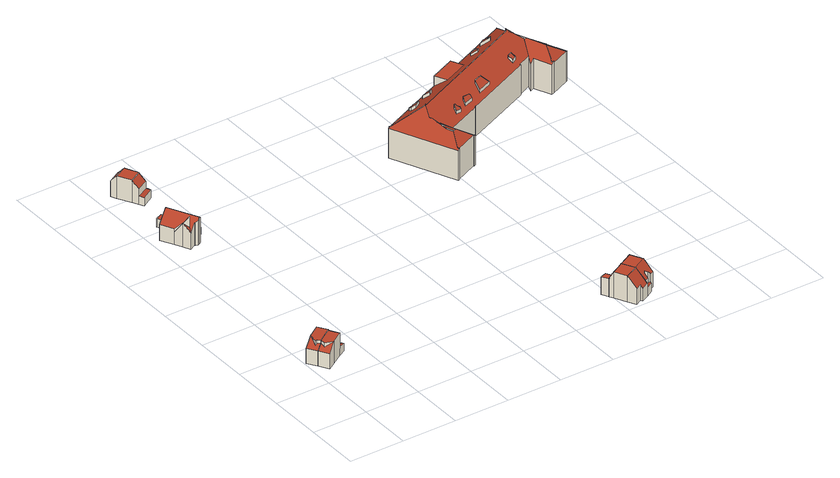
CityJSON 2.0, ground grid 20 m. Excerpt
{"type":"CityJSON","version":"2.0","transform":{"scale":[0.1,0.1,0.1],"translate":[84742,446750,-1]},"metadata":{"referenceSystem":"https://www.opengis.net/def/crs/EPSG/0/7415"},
"CityObjects":{
"building1":{"type":"Building","attributes":{"b3_dak_type":"slanted","b3_h_dak_50p":7.68,"b3_h_dak_70p":7.88,"b3_h_dak_max":8,"b3_h_dak_min":2.3,"b3_h_maaiveld":-0.388,"b3_kas_warenhuis":false,"b3_mutatie_ahn3_ahn4":false,"b3_reconstructie_onvolledig":false,"b3_rmse_lod12":2.81,"b3_rmse_lod13":0.837,"b3_rmse_lod22":0.0905,"b3_val3dity_lod12":"[]","b3_val3dity_lod13":"[]","b3_val3dity_lod22":"[]","b3_volume_lod12":368.1,"b3_volume_lod13":308.81,"b3_volume_lod22":290.85,"geconstateerd":false,"oorspronkelijkbouwjaar":1892,"status":"Pand in gebruik"},"children":["building1-1"]},
"building1-1":{"type":"BuildingPart","parents":["building1"],"geometry":[{"type":"Solid","lod":"2.2","boundaries":[[[[0,1,2,3,4,5,6,7]],[[8,4,3,9]],[[10,11,1,0,12,13]],[[14,7,6,15]],[[9,3,2,16]],[[16,2,1,11]],[[12,0,7,14]],[[13,12,17,18]],[[15,6,5,19]],[[18,17,19,20]],[[20,19,5,4,8,21]],[[21,8,11,10]],[[19,17,12,14,15]],[[8,9,16,11]],[[21,10,13,18,20]]]],"semantics":{"surfaces":[{"type":"GroundSurface"},{"type":"WallSurface","on_footprint_edge":true},{"type":"WallSurface","on_footprint_edge":false},{"type":"RoofSurface"}],"values":[[0,1,1,1,1,1,1,2,1,2,1,2,3,3,3]]}}]},
"building2":{"type":"Building","attributes":{"b3_dak_type":"slanted","b3_h_dak_50p":6.39,"b3_h_dak_70p":7.89,"b3_h_dak_max":8.02,"b3_h_dak_min":2.17,"b3_h_maaiveld":-0.372,"b3_kas_warenhuis":false,"b3_mutatie_ahn3_ahn4":false,"b3_reconstructie_onvolledig":false,"b3_rmse_lod12":3.55,"b3_rmse_lod13":0.814,"b3_rmse_lod22":0.0919,"b3_val3dity_lod12":"[]","b3_val3dity_lod13":"[]","b3_val3dity_lod22":"[]","b3_volume_lod12":441.02,"b3_volume_lod13":338.02,"b3_volume_lod22":319.99,"geconstateerd":false,"oorspronkelijkbouwjaar":1892,"status":"Pand in gebruik"},"children":["building2-1"]},
"building2-1":{"type":"BuildingPart","parents":["building2"],"geometry":[{"type":"Solid","lod":"2.2","boundaries":[[[[22,23,24,25,26,2,27,1,28,7,29,30]],[[31,32,28,1,10]],[[14,7,28,32]],[[33,23,22,34]],[[35,36,34,37]],[[38,29,7,14]],[[39,2,26,40]],[[40,26,25,41]],[[41,25,24,42]],[[42,24,23,33]],[[10,1,27,36,35]],[[37,34,22,30,43]],[[43,44,45]],[[43,30,29,38]],[[36,27,2,39]],[[46,47,32,31]],[[45,44,47,46]],[[47,44,43,38,14,32]],[[36,39,40,41,42,33,34]],[[45,46,31,10,35,37,43]]]],"semantics":{"surfaces":[{"type":"GroundSurface"},{"type":"WallSurface","on_footprint_edge":true},{"type":"WallSurface","on_footprint_edge":false},{"type":"RoofSurface"}],"values":[[0,1,1,1,2,1,1,1,1,1,1,1,2,1,1,2,2,3,3,3]]}}]},
"building3":{"type":"Building","attributes":{"b3_dak_type":"slanted","b3_h_dak_50p":7.41,"b3_h_dak_70p":8.37,"b3_h_dak_max":9.85,"b3_h_dak_min":2.28,"b3_h_maaiveld":-0.173,"b3_kas_warenhuis":false,"b3_mutatie_ahn3_ahn4":false,"b3_reconstructie_onvolledig":false,"b3_rmse_lod12":3.4,"b3_rmse_lod13":0.963,"b3_rmse_lod22":0.385,"b3_val3dity_lod12":"[]","b3_val3dity_lod13":"[]","b3_val3dity_lod22":"[]","b3_volume_lod12":949.04,"b3_volume_lod13":770.71,"b3_volume_lod22":716.74,"geconstateerd":false,"oorspronkelijkbouwjaar":1913,"status":"Pand in gebruik"},"children":["building3-1"]},
"building3-1":{"type":"BuildingPart","parents":["building3"],"geometry":[{"type":"Solid","lod":"2.2","boundaries":[[[[48,49,50,51,52,53,54,55,56,57,58,59,60,61,62,63,64,65,66,67,68,69]],[[70,52,51,71]],[[72,49,48,73]],[[73,48,69,74]],[[75,58,57,76]],[[76,57,56,77]],[[78,50,49,72]],[[79,68,67,80]],[[81,66,65,82]],[[80,67,66,81]],[[82,65,64,83]],[[83,64,63,84]],[[85,86,87,88]],[[88,87,89,90]],[[84,63,62,91,92]],[[93,59,58,75]],[[91,62,61,94]],[[86,95,96,97]],[[97,96,60,59,93]],[[94,61,60,96]],[[71,51,50,78,98]],[[98,78,99,100]],[[92,91,95,86,85]],[[100,101,70]],[[102,103,104]],[[105,106,104]],[[106,53,52,70]],[[101,100,99,103,102]],[[77,56,55,107]],[[108,54,53,106,105]],[[90,89,107,109]],[[109,107,55,54,108]],[[74,69,68,79]],[[95,91,94,96]],[[100,70,71,98]],[[101,102,104,106,70]],[[107,89,87,86,97,93,75,76,77]],[[79,90,109,108,105,104,103,99,78,72,73,74]],[[90,79,80,81,82,83,84,92,85,88]]]],"semantics":{"surfaces":[{"type":"GroundSurface"},{"type":"WallSurface","on_footprint_edge":true},{"type":"WallSurface","on_footprint_edge":false},{"type":"RoofSurface"}],"values":[[0,1,1,1,1,1,1,1,1,1,1,1,2,2,1,1,1,2,1,1,1,2,2,2,2,2,1,2,1,1,2,1,1,3,3,3,3,3,3]]}}]},
"building4":{"type":"Building","attributes":{"b3_dak_type":"slanted","b3_h_dak_50p":7.95,"b3_h_dak_70p":8.3,"b3_h_dak_max":8.53,"b3_h_dak_min":2.98,"b3_h_maaiveld":0.041,"b3_kas_warenhuis":false,"b3_mutatie_ahn3_ahn4":false,"b3_reconstructie_onvolledig":false,"b3_rmse_lod12":2.16,"b3_rmse_lod13":0.976,"b3_rmse_lod22":0.0305,"b3_val3dity_lod12":"[]","b3_val3dity_lod13":"[]","b3_val3dity_lod22":"[]","b3_volume_lod12":488.91,"b3_volume_lod13":441.26,"b3_volume_lod22":408.01,"geconstateerd":false,"oorspronkelijkbouwjaar":1978,"status":"Pand in gebruik"},"children":["building4-1"]},
"building4-1":{"type":"BuildingPart","parents":["building4"],"geometry":[{"type":"Solid","lod":"2.2","boundaries":[[[[110,111,112,113,114,115,116,117,118,119,120]],[[121,113,112,122]],[[123,111,110,124]],[[122,112,111,123]],[[125,116,115,126]],[[127,117,116,125]],[[126,128,129]],[[129,118,117,127]],[[128,126,115,114,130,131]],[[131,130,132,133]],[[133,132,119,118,129]],[[134,121,135,136]],[[124,110,120,135]],[[130,114,113,121,134]],[[136,135,120,119,132]],[[127,125,126,129]],[[133,129,128,131]],[[124,135,121,122,123]],[[136,132,130,134]]]],"semantics":{"surfaces":[{"type":"GroundSurface"},{"type":"WallSurface","on_footprint_edge":true},{"type":"WallSurface","on_footprint_edge":false},{"type":"RoofSurface"}],"values":[[0,1,1,1,1,1,2,1,1,2,1,2,1,1,1,3,3,3,3]]}}]},
"building5":{"type":"Building","attributes":{"b3_dak_type":"slanted","b3_h_dak_50p":8.55,"b3_h_dak_70p":9.38,"b3_h_dak_max":9.66,"b3_h_dak_min":2.92,"b3_h_maaiveld":-0.218,"b3_kas_warenhuis":false,"b3_mutatie_ahn3_ahn4":false,"b3_reconstructie_onvolledig":false,"b3_rmse_lod12":2.55,"b3_rmse_lod13":1.87,"b3_rmse_lod22":0.302,"b3_val3dity_lod12":"[]","b3_val3dity_lod13":"[]","b3_val3dity_lod22":"[]","b3_volume_lod12":670.52,"b3_volume_lod13":627.72,"b3_volume_lod22":549.9,"geconstateerd":false,"oorspronkelijkbouwjaar":1917,"status":"Pand in gebruik"},"children":["building5-1"]},
"building5-1":{"type":"BuildingPart","parents":["building5"],"geometry":[{"type":"Solid","lod":"2.2","boundaries":[[[[137,138,139,140,141,142,143,144,145,146,147,148,149,150,151,152,153]],[[154,138,137,155]],[[156,139,138,154]],[[157,140,139,156,158]],[[158,156,159,160]],[[155,137,153,161]],[[161,153,152,162]],[[160,159,151,150,163,164]],[[165,166,145,144,167]],[[167,144,143,168]],[[162,152,151,159]],[[169,170,141,140,157,171]],[[172,148,147,173]],[[173,147,146,174]],[[168,143,142,175]],[[174,146,145,166]],[[176,177,178,166,165]],[[179,180,181,182]],[[180,149,148,172]],[[163,150,149,180,179]],[[183,184,170,169]],[[175,142,141,170]],[[184,183,185]],[[177,176,185]],[[171,157,186]],[[164,163,186]],[[182,181,178,177]],[[162,159,156,154,155,161]],[[184,185,176,165,167,168,175,170]],[[178,181,180,172,173,174,166]],[[164,186,157,158,160]],[[182,177,185,183,169,171,186,163,179]]]],"semantics":{"surfaces":[{"type":"GroundSurface"},{"type":"WallSurface","on_footprint_edge":true},{"type":"WallSurface","on_footprint_edge":false},{"type":"RoofSurface"}],"values":[[0,1,1,1,2,1,1,1,1,1,1,1,1,1,1,1,2,2,1,1,2,1,2,2,2,2,2,3,3,3,3,3]]}}]},
"building6":{"type":"Building","attributes":{"b3_dak_type":"slanted","b3_h_dak_50p":9.37,"b3_h_dak_70p":9.4,"b3_h_dak_max":9.66,"b3_h_dak_min":2.89,"b3_h_maaiveld":-0.22,"b3_kas_warenhuis":false,"b3_mutatie_ahn3_ahn4":false,"b3_reconstructie_onvolledig":false,"b3_rmse_lod12":1.79,"b3_rmse_lod13":1.17,"b3_rmse_lod22":0.0993,"b3_val3dity_lod12":"[]","b3_val3dity_lod13":"[]","b3_val3dity_lod22":"[]","b3_volume_lod12":548.07,"b3_volume_lod13":536.72,"b3_volume_lod22":485.54,"geconstateerd":false,"oorspronkelijkbouwjaar":1917,"status":"Pand in gebruik"},"children":["building6-1"]},
"building6-1":{"type":"BuildingPart","parents":["building6"],"geometry":[{"type":"Solid","lod":"2.2","boundaries":[[[[187,188,189,190,191,192,152,193,194,195,196,197,198]],[[199,152,192,200]],[[201,193,152,199]],[[202,201,203,204]],[[205,206,195,194,207]],[[207,194,193,201,202]],[[208,189,188,209]],[[210,196,195,206]],[[211,197,196,210]],[[212,213,206,205]],[[213,198,197,211]],[[214,190,189,208,215]],[[216,217,191,190,214]],[[218,187,198,213,212]],[[200,192,191,217]],[[219,204,203,217,216]],[[220,221,222]],[[223,224,222]],[[224,223,204,219]],[[221,220,225]],[[215,208,225]],[[209,188,187,218]],[[213,211,210,206]],[[218,212,205,207]],[[217,203,201,199,200]],[[215,225,220,222,224,219,216,214]],[[209,218,207,202,204,223,222,221,225,208]]]],"semantics":{"surfaces":[{"type":"GroundSurface"},{"type":"WallSurface","on_footprint_edge":true},{"type":"WallSurface","on_footprint_edge":false},{"type":"RoofSurface"}],"values":[[0,1,1,2,1,1,1,1,1,2,1,1,1,1,1,2,2,2,2,2,2,1,3,3,3,3,3]]}}]},
"building7":{"type":"Building","attributes":{"b3_dak_type":"slanted","b3_h_dak_50p":14.24,"b3_h_dak_70p":15.26,"b3_h_dak_max":18.94,"b3_h_dak_min":2.07,"b3_h_maaiveld":0.068,"b3_kas_warenhuis":false,"b3_mutatie_ahn3_ahn4":false,"b3_reconstructie_onvolledig":false,"b3_rmse_lod12":2.16,"b3_rmse_lod13":2.16,"b3_rmse_lod22":0.346,"b3_val3dity_lod12":"[]","b3_val3dity_lod13":"[]","b3_val3dity_lod22":"[]","b3_volume_lod12":19542.67,"b3_volume_lod13":19542.67,"b3_volume_lod22":18174.13,"geconstateerd":false,"oorspronkelijkbouwjaar":1920,"status":"Pand in gebruik"},"children":["building7-1"]},
"building7-1":{"type":"BuildingPart","parents":["building7"],"geometry":[{"type":"Solid","lod":"2.2","boundaries":[[[[226,227,228,229,230,231,232,233,234,235,236,237,238,239,240,241,242,243,244,245,246,247,248,249,250,251,252]],[[253,254,255,256]],[[256,255,257]],[[258,235,234,259]],[[260,261,262,263]],[[264,230,229,265]],[[266,267,268,269]],[[270,242,241,271]],[[272,273,274]],[[275,276,277,267,266]],[[278,277,276]],[[279,280,281,282]],[[282,281,283,284]],[[285,286,287]],[[288,289,290,291]],[[284,283,292,293]],[[291,290,294,295]],[[296,297,298,299]],[[300,227,226,301]],[[259,234,233,302]],[[265,229,228,303]],[[301,226,252,304]],[[304,252,251,305]],[[306,307,308,309]],[[310,311,307,306]],[[312,313,314,315]],[[315,314,316,317]],[[269,268,318,319,320]],[[320,319,321,322]],[[323,324,325,326]],[[286,237,236,327]],[[328,329,330,331]],[[330,329,332]],[[333,327,334]],[[334,327,236,235,258]],[[335,336,337,338]],[[338,337,280,279]],[[339,340,289,288]],[[341,342,336,335]],[[293,292,342,341]],[[343,344,345]],[[326,325,311,310]],[[305,251,250,346]],[[347,348,349,350]],[[351,352,340,339]],[[353,354,355,356]],[[356,355,357,358]],[[359,360,354,353]],[[361,362,360,359]],[[363,364,365,366]],[[273,240,239,367]],[[271,241,240,273,272]],[[299,298,368,369]],[[369,368,364,363]],[[329,328,333]],[[350,349,352,351]],[[295,294,348,347]],[[370,371,332]],[[372,373,371,370]],[[374,375,303]],[[376,377,378]],[[375,374,379]],[[380,381,379]],[[257,382,383]],[[383,382,384,385]],[[317,316,386,387]],[[387,386,313,312]],[[302,233,232,344,343]],[[385,384,231,230,264]],[[388,389,390,391]],[[391,390,392,393]],[[394,245,244,395,396]],[[396,395,397,398]],[[322,321,243,242,270]],[[398,397,399]],[[319,318,399]],[[395,244,243,321]],[[400,401,402,403]],[[373,372,404]],[[405,377,376,404]],[[377,405,254,253]],[[406,247,246,407]],[[278,248,247,406]],[[263,262,408,409]],[[410,411,412]],[[276,275,413]],[[411,414,413]],[[414,411,410,415,416]],[[417,418,362,361]],[[358,357,418,417]],[[367,239,238,419]],[[420,419,238,237,286,285]],[[419,420,421]],[[381,380,422]],[[346,250,249,423]],[[423,249,248,278]],[[409,408,424,425]],[[425,424,261,260]],[[426,427,297,296]],[[303,228,227,300]],[[366,365,427,426]],[[393,392,401,400]],[[403,402,389,388]],[[407,246,245,394]],[[344,232,231,384]],[[331,428,429]],[[416,415,429]],[[309,308,324,323]],[[293,341,335,338,279,282,284]],[[295,347,350,351,339,288,291]],[[387,312,315,317]],[[385,264,265,303,375,379,381,378,430,257,383]],[[395,321,319,399,397]],[[377,253,256,257,430,378]],[[254,405,404,372,370,332,329,333,334,258,259,302,343,345,255]],[[411,413,275,266,269,320,322,270,271,272,274,431,412]],[[358,417,361,359,353,356]],[[381,422,373,404,376,378]],[[425,260,263,409]],[[421,287,286,327,333,328,331,429,415,410,412,431,274,273,367,419],[281,280,337,336,342,292,283],[290,289,340,352,349,348,294],[298,297,427,365,364,368],[390,389,402,401,392]],[[366,426,296,299,369,363]],[[403,388,391,393,400]],[[407,394,396,398,399,318,268,267,277,278,406]],[[344,384,382,257,255,345]],[[416,429,428,331,330,332,371,373,422,380,379,374,303,300,301,304,305,346,423,278,276,413,414],[261,424,408,262],[308,307,311,325,324],[314,313,386,316],[355,354,360,362,418,357]],[[287,421,420,285]],[[309,323,326,310,306]]]],"semantics":{"surfaces":[{"type":"GroundSurface"},{"type":"WallSurface","on_footprint_edge":false},{"type":"WallSurface","on_footprint_edge":true},{"type":"RoofSurface"}],"values":[[0,1,1,2,1,2,1,2,1,1,1,1,1,1,1,1,1,1,2,2,2,2,2,1,1,1,1,1,1,1,2,1,1,1,2,1,1,1,1,1,1,1,2,1,1,1,1,1,1,1,2,2,1,1,1,1,1,1,1,1,1,1,1,1,1,1,1,2,2,1,1,2,1,2,1,1,2,1,1,1,1,2,2,1,1,1,1,1,1,1,2,2,1,1,2,2,1,1,1,2,1,1,1,2,2,1,1,1,3,3,3,3,3,3,3,3,3,3,3,3,3,3,3,3,3,3,3]]}}]}
},
"vertices":[
[47,310,6],[97,342,6],[120,358,6],[143,322,6],[119,308,6],[78,282,6],[50,264,6],[28,298,6],[119,308,38],[143,322,34],[97,342,90],[97,342,38],[47,310,78],[47,310,88],[28,298,62],[50,264,61],[120,358,34],[49,292,72],[49,292,87],[78,282,87],[78,282,88],[119,308,89],
[79,378,6],[99,391,6],[137,412,6],[148,396,6],[112,371,6],[101,345,6],[46,309,6],[6,332,6],[37,351,6],[46,309,88],[46,309,77],[99,391,33],[79,378,33],[101,345,90],[101,345,33],[79,378,90],[6,332,61],[120,358,33],[112,371,33],[148,396,33],[137,412,33],[37,351,89],[31,317,71],[31,317,88],[38,319,88],[38,319,77],
[106,1070,8],[104,1072,8],[83,1061,8],[82,1061,8],[69,1086,8],[56,1113,8],[32,1160,8],[68,1179,8],[87,1188,8],[68,1226,8],[93,1239,8],[112,1201,8],[128,1170,8],[157,1113,8],[133,1101,8],[131,1100,8],[137,1089,8],[131,1086,8],[133,1083,8],[129,1075,8],[122,1072,8],[115,1068,8],[69,1086,97],[82,1061,69],[104,1072,92],[106,1070,92],[115,1068,100],[93,1239,39],[68,1226,39],[87,1188,39],[83,1061,68],[122,1072,108],[129,1075,101],[133,1083,93],[131,1086,93],[137,1089,87],[131,1100,87],[105,1159,84],[105,1159,39],[91,1186,39],[91,1186,84],[70,1176,39],[70,1176,107],[133,1101,34],[133,1101,85],[112,1201,39],[157,1113,34],[105,1159,33],[128,1170,33],[128,1170,40],[83,1061,69],[88,1078,80],[88,1078,81],[88,1078,119],[94,1098,98],[94,1098,94],[85,1101,87],[56,1113,67],[56,1113,55],[68,1179,39],[32,1160,67],[68,1179,107],
[141,1378,10],[147,1368,10],[103,1343,10],[94,1360,10],[83,1381,10],[57,1427,10],[47,1446,10],[91,1471,10],[103,1449,10],[126,1405,10],[138,1383,10],[94,1360,41],[103,1343,40],[147,1368,40],[141,1378,41],[47,1446,68],[57,1427,91],[91,1471,68],[57,1427,93],[103,1449,94],[83,1381,91],[83,1381,93],[126,1405,91],[126,1405,93],[94,1360,67],[138,1383,41],[138,1383,67],
[1060,21,8],[1037,9,8],[1022,38,8],[1000,80,8],[993,93,8],[991,97,8],[979,119,8],[987,123,8],[1002,128,8],[1024,136,8],[1021,141,8],[1028,145,8],[1040,122,8],[1047,108,8],[1072,62,8],[1090,27,8],[1064,14,8],[1037,9,65],[1060,21,65],[1022,38,104],[1000,80,104],[1022,38,105],[1072,62,102],[1072,62,104],[1064,14,55],[1090,27,56],[1047,108,102],[1047,108,104],[1002,128,73],[1002,128,41],[987,123,73],[979,119,73],[993,93,80],[993,93,74],[1000,80,106],[1028,145,41],[1021,141,41],[1024,136,41],[991,97,74],[1011,109,74],[1011,109,70],[1011,109,41],[1040,122,73],[1040,122,41],[1032,117,41],[1032,117,74],[1013,106,77],[1013,106,74],[1012,107,74],[1026,95,104],
[1119,89,8],[1135,60,8],[1115,50,8],[1112,48,8],[1113,46,8],[1116,41,8],[1087,34,8],[1071,63,8],[1048,107,8],[1039,123,8],[1088,148,8],[1096,133,8],[1090,27,39],[1116,41,39],[1087,34,45],[1087,34,64],[1103,41,45],[1103,41,63],[1048,107,104],[1048,107,103],[1071,63,104],[1115,50,65],[1135,60,65],[1039,123,71],[1088,148,71],[1096,133,104],[1096,133,103],[1112,48,76],[1115,50,73],[1113,46,76],[1113,46,44],[1119,89,105],[1103,41,87],[1107,57,76],[1107,57,77],[1106,56,77],[1098,53,79],[1098,53,86],[1108,56,75],
[1167,1068,11],[1168,1067,11],[1044,1011,11],[1077,937,11],[1071,934,11],[1070,937,11],[988,900,11],[989,897,11],[983,895,11],[879,1125,11],[883,1128,11],[1133,1239,11],[1223,1279,11],[1238,1286,11],[1477,1392,11],[1479,1393,11],[1583,1161,11],[1580,1160,11],[1511,1129,11],[1500,1124,11],[1473,1186,11],[1459,1180,11],[1467,1203,11],[1419,1181,11],[1420,1179,11],[1170,1068,11],[1170,1070,11],[994,976,159],[994,976,156],[1004,952,156],[1004,952,159],[1019,959,156],[879,1125,121],[983,895,122],[1397,1187,146],[1397,1187,135],[1411,1196,136],[1411,1196,148],[1071,934,127],[1077,937,121],[1493,1250,158],[1493,1250,157],[1522,1184,156],[1522,1184,159],[1583,1161,122],[1479,1393,122],[1477,1392,123],[1477,1392,122],[1478,1391,123],[1485,1255,161],[1485,1255,156],[1485,1255,153],[1467,1203,123],[1070,1175,158],[1070,1175,148],[1080,1179,148],[1080,1179,158],[1074,1195,134],[1074,1195,146],[1133,1239,159],[1133,1239,122],[1153,1197,158],[993,1159,146],[993,1159,134],[991,1156,136],[991,1156,147],[1048,1181,137],[1048,1181,148],[977,1153,134],[977,1153,145],[1392,1304,169],[1392,1304,158],[1395,1306,158],[1395,1306,169],[1168,1067,121],[1167,1068,123],[989,897,127],[1044,1011,121],[1170,1070,123],[1170,1068,121],[1169,1096,154],[1169,1096,143],[1165,1098,145],[1165,1098,156],[1169,1086,146],[1169,1086,135],[1266,1129,146],[1266,1129,135],[1245,1149,157],[1245,1149,166],[1217,1137,157],[1217,1137,166],[1521,1183,155],[1521,1183,157],[1521,1183,159],[1580,1160,122],[1580,1160,124],[1138,1091,160],[1138,1091,149],[1135,1072,136],[1135,1072,148],[883,1128,122],[991,1084,187],[991,1084,188],[991,1084,192],[995,1083,190],[979,1045,167],[885,1125,125],[883,1128,125],[1067,1172,160],[1067,1172,149],[1070,1173,149],[1070,1173,160],[1015,1158,153],[1015,1158,143],[1065,1169,161],[1065,1169,150],[988,900,128],[988,900,124],[986,905,128],[1420,1179,122],[976,1140,154],[976,1140,143],[990,1134,151],[990,1134,162],[1013,1150,157],[1013,1150,147],[1096,1067,156],[1096,1067,145],[1094,1071,149],[1094,1071,160],[1088,1069,149],[1088,1069,161],[1106,1062,150],[1106,1062,139],[1105,1055,145],[1105,1055,134],[1401,1319,161],[1401,1319,150],[1387,1336,133],[1387,1336,144],[1238,1286,122],[1390,1316,148],[1390,1316,159],[984,1036,167],[984,1036,159],[984,1033,167],[984,1033,157],[1008,1028,145],[1008,1028,142],[992,986,166],[992,986,159],[1003,994,156],[1004,1026,145],[990,1021,147],[990,1021,157],[1069,938,125],[1069,938,126],[1070,937,124],[1070,937,126],[1214,1107,136],[1214,1107,147],[1327,1275,165],[1327,1275,158],[1335,1301,142],[1335,1301,150],[1314,1300,136],[1314,1300,144],[1500,1124,121],[1511,1129,122],[1511,1129,130],[1505,1133,127],[1505,1133,128],[1508,1142,133],[1303,1281,154],[1303,1281,146],[1320,1272,158],[1320,1272,165],[989,1007,162],[992,986,158],[1459,1180,110],[1473,1186,122],[1404,1209,149],[1404,1209,159],[1437,1286,185],[1437,1286,186],[1474,1380,129],[1465,1268,172],[1437,1286,194],[1434,1279,189],[1434,1279,190],[1084,1050,148],[1084,1050,137],[1223,1279,122],[1223,1279,159],[1245,1238,158],[985,1033,157],[1419,1181,123],[1387,1202,149],[1387,1202,159],[1362,1317,151],[1362,1317,139],[995,1083,189],[1058,1111,189],[1010,978,156],[1478,1390,123]
]}
